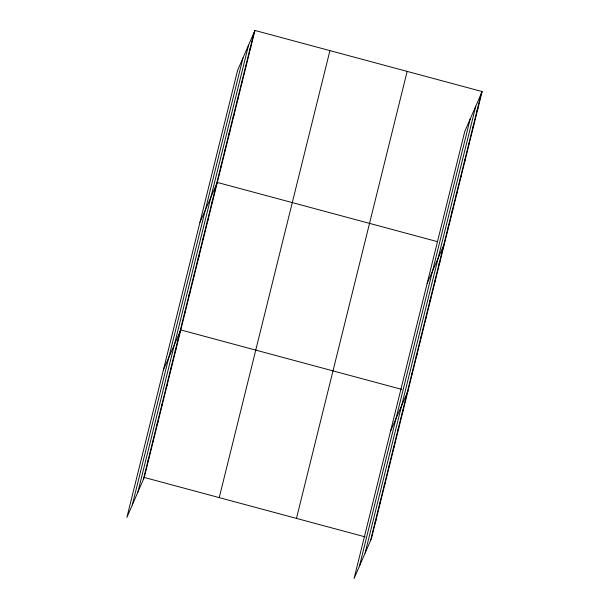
<?xml version="1.0" encoding="UTF-8"?>
<svg xmlns="http://www.w3.org/2000/svg" width="609" height="609" viewBox="0 0 609 609"><rect width="100%" height="100%" fill="white"/><g stroke="black" fill="none" stroke-linecap="round" stroke-linejoin="round"><path stroke-width="0.91" d="M132.298 504.96L242.991 57.954M137.885 492.095L248.579 45.096M143.313 479.618L254.006 32.612M254.95 30.45L237.563 70.438L126.87 517.437L144.257 477.448L254.95 30.45L482.13 91.563L371.437 538.562L354.05 578.55L464.743 131.552L482.13 91.563M219.225 497.622L329.918 50.616M296.469 518.396L407.162 71.398M359.477 566.066L470.171 119.067M365.073 553.208L475.766 106.21M370.5 540.731L481.194 93.725M249.827 49.504L250.763 47.335M245.64 66.389L246.584 64.227M241.461 83.273L242.405 81.111M237.282 100.158L238.218 97.996M233.095 117.05L234.039 114.88M228.915 133.934L229.859 131.772M224.736 150.819L225.673 148.657M220.549 167.711L221.493 165.541M199.927 222.414L217.314 182.434L437.353 241.621M211.803 203.033L212.747 200.871M207.243 221.47L208.179 219.309M202.675 239.908L203.612 237.746M198.108 258.353L199.052 256.183M193.54 276.791L194.484 274.629M188.973 295.228L189.917 293.066M184.405 313.665L185.349 311.503M163.395 369.929L180.782 329.941L401.719 389.372M175.278 350.54L176.214 348.378M170.71 368.985L171.654 366.816M166.143 387.423L167.087 385.261M161.575 405.86L162.519 403.698M157.015 424.298L157.952 422.136M152.448 442.735L153.384 440.573M147.88 461.18L148.824 459.011M477.007 110.61L477.951 108.448M472.828 127.502L473.772 125.332M468.648 144.386L469.585 142.224M464.461 161.271L465.405 159.109M460.282 178.163L461.226 175.993M456.103 195.047L457.039 192.886M451.916 211.932L452.86 209.77M447.737 228.817L448.681 226.655M427.107 283.528L444.494 243.539M438.99 264.146L439.926 261.984M434.423 282.584L435.366 280.422M429.855 301.021L430.799 298.859M425.288 319.459L426.231 317.297M420.728 337.904L421.664 335.734M416.16 356.341L417.096 354.179M411.593 374.779L412.537 372.617M390.582 431.043L407.969 391.054M402.458 411.654L403.402 409.492M397.898 430.099L398.834 427.929M393.33 448.536L394.267 446.367M388.763 466.974L389.699 464.812M384.195 485.411L385.139 483.249M379.628 503.849L380.572 501.687M375.06 522.286L376.004 520.124M144.257 477.448L365.194 536.887"/></g></svg>
